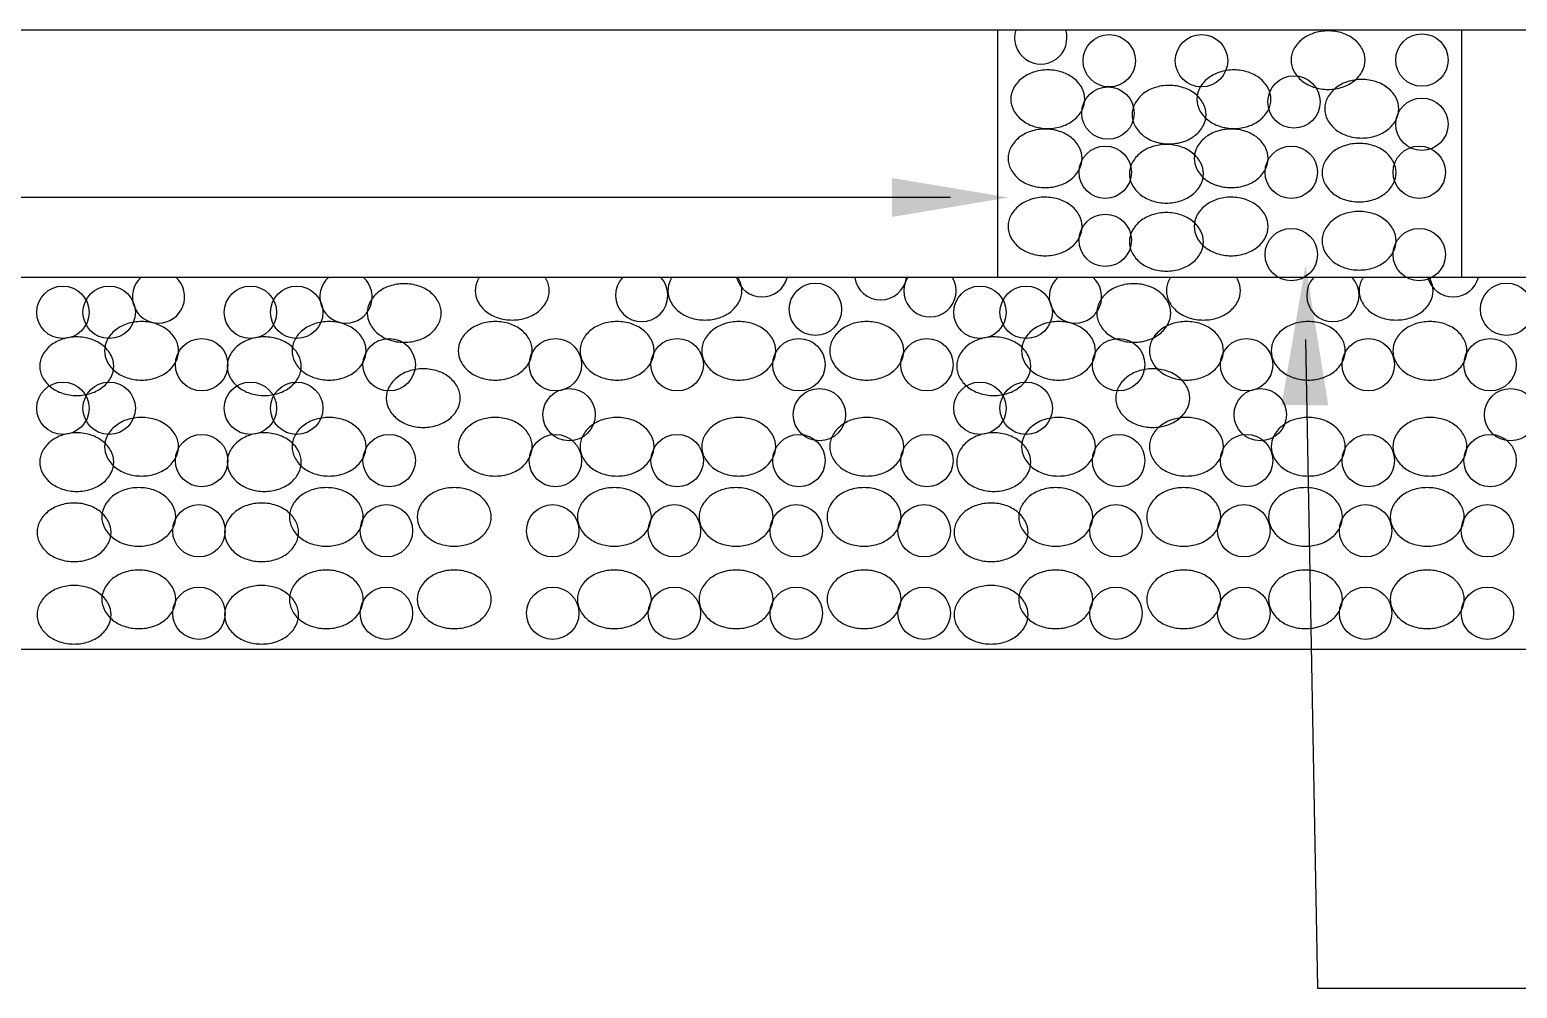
# Model space of a CAD drawing. Header units: millimetres. Extents: x 1822 to 2319, y 1244 to 1347.
# Drawn here: x 2316.334 to 2317.083, y 1343.823 to 1344.306 of the extents above; entities that cross this region are included whole.
import ezdxf

# ---------------------------------------------------------------- set-up
doc = ezdxf.new("R2010")
doc.units = ezdxf.units.MM
doc.layers.add('I-ARQ', color=8, linetype='Continuous')
doc.layers.add('I-NORMO_INST', color=4, linetype='Continuous')

msp = doc.modelspace()

# ---------------------------------------------------------------- linework, layer by layer
at = {"layer": 'I-ARQ'}
for p, q in [((2316.24318, 1344.30563), (2317.69283, 1344.30563)), ((2316.82104, 1344.30563), (2316.82104, 1344.18104)), ((2317.05464, 1344.18104), (2317.05464, 1344.30563)), ((2315.94418, 1344.18104), (2317.942, 1344.18104)), ((2315.94418, 1343.99386), (2317.942, 1343.99386))]:
    msp.add_line(p, q, dxfattribs=at)
for points in [[(2316.98737, 1344.30507, 0.079383), (2316.98007, 1344.3039, 0.088421), (2316.97421, 1344.30076, 0.105163), (2316.9701, 1344.29579, 0.1211), (2316.96876, 1344.29034, 0.1211), (2316.9701, 1344.28488, 0.105163), (2316.97421, 1344.27992, 0.088421), (2316.98007, 1344.27677, 0.079383), (2316.98737, 1344.2756, 0.079383), (2316.99467, 1344.27677, 0.088421), (2317.00053, 1344.27992, 0.105163), (2317.00464, 1344.28488, 0.1211), (2317.00598, 1344.29034, 0.1211), (2317.00464, 1344.29579, 0.105163), (2317.00053, 1344.30076, 0.088421), (2316.99467, 1344.3039, 0.079383)], [(2316.84634, 1344.28539, 0.079383), (2316.83903, 1344.28423, 0.088421), (2316.83318, 1344.28108, 0.105163), (2316.82906, 1344.27611, 0.1211), (2316.82772, 1344.27066, 0.1211), (2316.82906, 1344.2652, 0.105163), (2316.83318, 1344.26024, 0.088421), (2316.83903, 1344.25709, 0.079383), (2316.84634, 1344.25592, 0.079383), (2316.85364, 1344.25709, 0.088421), (2316.8595, 1344.26024, 0.105163), (2316.86361, 1344.2652, 0.1211), (2316.86495, 1344.27066, 0.1211), (2316.86361, 1344.27611, 0.105163), (2316.8595, 1344.28108, 0.088421), (2316.85364, 1344.28423, 0.079383)], [(2316.93995, 1344.28539, 0.079383), (2316.93264, 1344.28423, 0.088421), (2316.92678, 1344.28108, 0.105163), (2316.92267, 1344.27611, 0.1211), (2316.92133, 1344.27066, 0.1211), (2316.92267, 1344.2652, 0.105163), (2316.92678, 1344.26024, 0.088421), (2316.93264, 1344.25709, 0.079383), (2316.93995, 1344.25592, 0.079383), (2316.94725, 1344.25709, 0.088421), (2316.95311, 1344.26024, 0.105163), (2316.95722, 1344.2652, 0.1211), (2316.95856, 1344.27066, 0.1211), (2316.95722, 1344.27611, 0.105163), (2316.95311, 1344.28108, 0.088421), (2316.94725, 1344.28423, 0.079383)], [(2316.90737, 1344.27764, 0.079383), (2316.90007, 1344.27647, 0.088421), (2316.89421, 1344.27332, 0.105163), (2316.8901, 1344.26836, 0.1211), (2316.88876, 1344.2629, 0.1211), (2316.8901, 1344.25745, 0.105163), (2316.89421, 1344.25249, 0.088421), (2316.90007, 1344.24934, 0.079383), (2316.90737, 1344.24817, 0.079383), (2316.91468, 1344.24934, 0.088421), (2316.92053, 1344.25249, 0.105163), (2316.92464, 1344.25745, 0.1211), (2316.92599, 1344.2629, 0.1211), (2316.92464, 1344.26836, 0.105163), (2316.92053, 1344.27332, 0.088421), (2316.91468, 1344.27647, 0.079383)], [(2317.00432, 1344.2806, 0.079383), (2316.99701, 1344.27943, 0.088421), (2316.99115, 1344.27628, 0.105163), (2316.98704, 1344.27132, 0.1211), (2316.9857, 1344.26587, 0.1211), (2316.98704, 1344.26041, 0.105163), (2316.99115, 1344.25545, 0.088421), (2316.99701, 1344.2523, 0.079383), (2317.00432, 1344.25113, 0.079383), (2317.01162, 1344.2523, 0.088421), (2317.01748, 1344.25545, 0.105163), (2317.02159, 1344.26041, 0.1211), (2317.02293, 1344.26587, 0.1211), (2317.02159, 1344.27132, 0.105163), (2317.01748, 1344.27628, 0.088421), (2317.01162, 1344.27943, 0.079383)], [(2316.84498, 1344.25564, 0.079383), (2316.83767, 1344.25447, 0.088421), (2316.83182, 1344.25132, 0.105163), (2316.82771, 1344.24636, 0.1211), (2316.82636, 1344.2409, 0.1211), (2316.82771, 1344.23545, 0.105163), (2316.83182, 1344.23048, 0.088421), (2316.83767, 1344.22733, 0.079383), (2316.84498, 1344.22617, 0.079383), (2316.85228, 1344.22733, 0.088421), (2316.85814, 1344.23048, 0.105163), (2316.86225, 1344.23545, 0.1211), (2316.86359, 1344.2409, 0.1211), (2316.86225, 1344.24636, 0.105163), (2316.85814, 1344.25132, 0.088421), (2316.85228, 1344.25447, 0.079383)], [(2316.93859, 1344.25564, 0.079383), (2316.93128, 1344.25447, 0.088421), (2316.92542, 1344.25132, 0.105163), (2316.92131, 1344.24636, 0.1211), (2316.91997, 1344.2409, 0.1211), (2316.92131, 1344.23545, 0.105163), (2316.92542, 1344.23048, 0.088421), (2316.93128, 1344.22733, 0.079383), (2316.93859, 1344.22617, 0.079383), (2316.94589, 1344.22733, 0.088421), (2316.95175, 1344.23048, 0.105163), (2316.95586, 1344.23545, 0.1211), (2316.9572, 1344.2409, 0.1211), (2316.95586, 1344.24636, 0.105163), (2316.95175, 1344.25132, 0.088421), (2316.94589, 1344.25447, 0.079383)], [(2316.90601, 1344.24788, 0.079383), (2316.89871, 1344.24672, 0.088421), (2316.89285, 1344.24357, 0.105163), (2316.88874, 1344.2386, 0.1211), (2316.8874, 1344.23315, 0.1211), (2316.88874, 1344.22769, 0.105163), (2316.89285, 1344.22273, 0.088421), (2316.89871, 1344.21958, 0.079383), (2316.90601, 1344.21841, 0.079383), (2316.91332, 1344.21958, 0.088421), (2316.91917, 1344.22273, 0.105163), (2316.92329, 1344.22769, 0.1211), (2316.92463, 1344.23315, 0.1211), (2316.92329, 1344.2386, 0.105163), (2316.91917, 1344.24357, 0.088421), (2316.91332, 1344.24672, 0.079383)], [(2317.00296, 1344.24845, 0.079383), (2316.99565, 1344.24728, 0.088421), (2316.9898, 1344.24413, 0.105163), (2316.98568, 1344.23917, 0.1211), (2316.98434, 1344.23371, 0.1211), (2316.98568, 1344.22826, 0.105163), (2316.9898, 1344.22329, 0.088421), (2316.99565, 1344.22015, 0.079383), (2317.00296, 1344.21898, 0.079383), (2317.01026, 1344.22015, 0.088421), (2317.01612, 1344.22329, 0.105163), (2317.02023, 1344.22826, 0.1211), (2317.02157, 1344.23371, 0.1211), (2317.02023, 1344.23917, 0.105163), (2317.01612, 1344.24413, 0.088421), (2317.01026, 1344.24728, 0.079383)], [(2316.84498, 1344.22136, 0.079383), (2316.83767, 1344.22019, 0.088421), (2316.83182, 1344.21704, 0.105163), (2316.82771, 1344.21208, 0.1211), (2316.82636, 1344.20662, 0.1211), (2316.82771, 1344.20117, 0.105163), (2316.83182, 1344.1962, 0.088421), (2316.83767, 1344.19306, 0.079383), (2316.84498, 1344.19189, 0.079383), (2316.85228, 1344.19306, 0.088421), (2316.85814, 1344.1962, 0.105163), (2316.86225, 1344.20117, 0.1211), (2316.86359, 1344.20662, 0.1211), (2316.86225, 1344.21208, 0.105163), (2316.85814, 1344.21704, 0.088421), (2316.85228, 1344.22019, 0.079383)], [(2316.93859, 1344.22136, 0.079383), (2316.93128, 1344.22019, 0.088421), (2316.92542, 1344.21704, 0.105163), (2316.92131, 1344.21208, 0.1211), (2316.91997, 1344.20662, 0.1211), (2316.92131, 1344.20117, 0.105163), (2316.92542, 1344.1962, 0.088421), (2316.93128, 1344.19306, 0.079383), (2316.93859, 1344.19189, 0.079383), (2316.94589, 1344.19306, 0.088421), (2316.95175, 1344.1962, 0.105163), (2316.95586, 1344.20117, 0.1211), (2316.9572, 1344.20662, 0.1211), (2316.95586, 1344.21208, 0.105163), (2316.95175, 1344.21704, 0.088421), (2316.94589, 1344.22019, 0.079383)], [(2316.90601, 1344.21361, 0.079383), (2316.89871, 1344.21244, 0.088421), (2316.89285, 1344.20929, 0.105163), (2316.88874, 1344.20433, 0.1211), (2316.8874, 1344.19887, 0.1211), (2316.88874, 1344.19342, 0.105163), (2316.89285, 1344.18845, 0.088421), (2316.89871, 1344.1853, 0.079383), (2316.90601, 1344.18414, 0.079383), (2316.91332, 1344.1853, 0.088421), (2316.91917, 1344.18845, 0.105163), (2316.92329, 1344.19342, 0.1211), (2316.92463, 1344.19887, 0.1211), (2316.92329, 1344.20433, 0.105163), (2316.91917, 1344.20929, 0.088421), (2316.91332, 1344.21244, 0.079383)], [(2317.00296, 1344.21417, 0.079383), (2316.99565, 1344.21301, 0.088421), (2316.9898, 1344.20986, 0.105163), (2316.98568, 1344.20489, 0.1211), (2316.98434, 1344.19944, 0.1211), (2316.98568, 1344.19398, 0.105163), (2316.9898, 1344.18902, 0.088421), (2316.99565, 1344.18587, 0.079383), (2317.00296, 1344.1847, 0.079383), (2317.01026, 1344.18587, 0.088421), (2317.01612, 1344.18902, 0.105163), (2317.02023, 1344.19398, 0.1211), (2317.02157, 1344.19944, 0.1211), (2317.02023, 1344.20489, 0.105163), (2317.01612, 1344.20986, 0.088421), (2317.01026, 1344.21301, 0.079383)], [(2316.52252, 1344.17781, 0.079383), (2316.51521, 1344.17664, 0.088421), (2316.50935, 1344.17349, 0.105163), (2316.50524, 1344.16853, 0.1211), (2316.5039, 1344.16307, 0.1211), (2316.50524, 1344.15762, 0.105163), (2316.50935, 1344.15265, 0.088421), (2316.51521, 1344.1495, 0.079383), (2316.52252, 1344.14834, 0.079383), (2316.52982, 1344.1495, 0.088421), (2316.53568, 1344.15265, 0.105163), (2316.53979, 1344.15762, 0.1211), (2316.54113, 1344.16307, 0.1211), (2316.53979, 1344.16853, 0.105163), (2316.53568, 1344.17349, 0.088421), (2316.52982, 1344.17664, 0.079383)], [(2316.88955, 1344.17781, 0.079383), (2316.88225, 1344.17664, 0.088421), (2316.87639, 1344.17349, 0.105163), (2316.87228, 1344.16853, 0.1211), (2316.87094, 1344.16307, 0.1211), (2316.87228, 1344.15762, 0.105163), (2316.87639, 1344.15265, 0.088421), (2316.88225, 1344.1495, 0.079383), (2316.88955, 1344.14834, 0.079383), (2316.89685, 1344.1495, 0.088421), (2316.90271, 1344.15265, 0.105163), (2316.90682, 1344.15762, 0.1211), (2316.90816, 1344.16307, 0.1211), (2316.90682, 1344.16853, 0.105163), (2316.90271, 1344.17349, 0.088421), (2316.89685, 1344.17664, 0.079383)], [(2316.39032, 1344.15878, 0.079383), (2316.38302, 1344.15761, 0.088421), (2316.37716, 1344.15446, 0.105163), (2316.37305, 1344.1495, 0.1211), (2316.37171, 1344.14404, 0.1211), (2316.37305, 1344.13859, 0.105163), (2316.37716, 1344.13362, 0.088421), (2316.38302, 1344.13047, 0.079383), (2316.39032, 1344.1293, 0.079383), (2316.39763, 1344.13047, 0.088421), (2316.40349, 1344.13362, 0.105163), (2316.4076, 1344.13859, 0.1211), (2316.40894, 1344.14404, 0.1211), (2316.4076, 1344.1495, 0.105163), (2316.40349, 1344.15446, 0.088421), (2316.39763, 1344.15761, 0.079383)], [(2316.48467, 1344.15878, 0.079383), (2316.47737, 1344.15761, 0.088421), (2316.47151, 1344.15446, 0.105163), (2316.4674, 1344.1495, 0.1211), (2316.46606, 1344.14404, 0.1211), (2316.4674, 1344.13859, 0.105163), (2316.47151, 1344.13362, 0.088421), (2316.47737, 1344.13047, 0.079383), (2316.48467, 1344.1293, 0.079383), (2316.49197, 1344.13047, 0.088421), (2316.49783, 1344.13362, 0.105163), (2316.50194, 1344.13859, 0.1211), (2316.50328, 1344.14404, 0.1211), (2316.50194, 1344.1495, 0.105163), (2316.49783, 1344.15446, 0.088421), (2316.49197, 1344.15761, 0.079383)], [(2316.56831, 1344.15878, 0.079383), (2316.56101, 1344.15761, 0.088421), (2316.55515, 1344.15446, 0.105163), (2316.55104, 1344.1495, 0.1211), (2316.5497, 1344.14404, 0.1211), (2316.55104, 1344.13859, 0.105163), (2316.55515, 1344.13362, 0.088421), (2316.56101, 1344.13047, 0.079383), (2316.56831, 1344.1293, 0.079383), (2316.57562, 1344.13047, 0.088421), (2316.58148, 1344.13362, 0.105163), (2316.58559, 1344.13859, 0.1211), (2316.58693, 1344.14404, 0.1211), (2316.58559, 1344.1495, 0.105163), (2316.58148, 1344.15446, 0.088421), (2316.57562, 1344.15761, 0.079383)], [(2316.62958, 1344.15878, 0.079383), (2316.62228, 1344.15761, 0.088421), (2316.61642, 1344.15446, 0.105163), (2316.61231, 1344.1495, 0.1211), (2316.61097, 1344.14404, 0.1211), (2316.61231, 1344.13859, 0.105163), (2316.61642, 1344.13362, 0.088421), (2316.62228, 1344.13047, 0.079383), (2316.62958, 1344.1293, 0.079383), (2316.63689, 1344.13047, 0.088421), (2316.64274, 1344.13362, 0.105163), (2316.64686, 1344.13859, 0.1211), (2316.6482, 1344.14404, 0.1211), (2316.64686, 1344.1495, 0.105163), (2316.64274, 1344.15446, 0.088421), (2316.63689, 1344.15761, 0.079383)], [(2316.69085, 1344.15878, 0.079383), (2316.68355, 1344.15761, 0.088421), (2316.67769, 1344.15446, 0.105163), (2316.67358, 1344.1495, 0.1211), (2316.67224, 1344.14404, 0.1211), (2316.67358, 1344.13859, 0.105163), (2316.67769, 1344.13362, 0.088421), (2316.68355, 1344.13047, 0.079383), (2316.69085, 1344.1293, 0.079383), (2316.69816, 1344.13047, 0.088421), (2316.70401, 1344.13362, 0.105163), (2316.70812, 1344.13859, 0.1211), (2316.70946, 1344.14404, 0.1211), (2316.70812, 1344.1495, 0.105163), (2316.70401, 1344.15446, 0.088421), (2316.69816, 1344.15761, 0.079383)], [(2316.75522, 1344.15878, 0.079383), (2316.74792, 1344.15761, 0.088421), (2316.74206, 1344.15446, 0.105163), (2316.73795, 1344.1495, 0.1211), (2316.73661, 1344.14404, 0.1211), (2316.73795, 1344.13859, 0.105163), (2316.74206, 1344.13362, 0.088421), (2316.74792, 1344.13047, 0.079383), (2316.75522, 1344.1293, 0.079383), (2316.76253, 1344.13047, 0.088421), (2316.76838, 1344.13362, 0.105163), (2316.77249, 1344.13859, 0.1211), (2316.77384, 1344.14404, 0.1211), (2316.77249, 1344.1495, 0.105163), (2316.76838, 1344.15446, 0.088421), (2316.76253, 1344.15761, 0.079383)], [(2316.8517, 1344.15878, 0.079383), (2316.8444, 1344.15761, 0.088421), (2316.83854, 1344.15446, 0.105163), (2316.83443, 1344.1495, 0.1211), (2316.83309, 1344.14404, 0.1211), (2316.83443, 1344.13859, 0.105163), (2316.83854, 1344.13362, 0.088421), (2316.8444, 1344.13047, 0.079383), (2316.8517, 1344.1293, 0.079383), (2316.85901, 1344.13047, 0.088421), (2316.86486, 1344.13362, 0.105163), (2316.86898, 1344.13859, 0.1211), (2316.87032, 1344.14404, 0.1211), (2316.86898, 1344.1495, 0.105163), (2316.86486, 1344.15446, 0.088421), (2316.85901, 1344.15761, 0.079383)], [(2316.91607, 1344.15878, 0.079383), (2316.90877, 1344.15761, 0.088421), (2316.90291, 1344.15446, 0.105163), (2316.8988, 1344.1495, 0.1211), (2316.89746, 1344.14404, 0.1211), (2316.8988, 1344.13859, 0.105163), (2316.90291, 1344.13362, 0.088421), (2316.90877, 1344.13047, 0.079383), (2316.91607, 1344.1293, 0.079383), (2316.92338, 1344.13047, 0.088421), (2316.92924, 1344.13362, 0.105163), (2316.93335, 1344.13859, 0.1211), (2316.93469, 1344.14404, 0.1211), (2316.93335, 1344.1495, 0.105163), (2316.92924, 1344.15446, 0.088421), (2316.92338, 1344.15761, 0.079383)], [(2316.97734, 1344.15878, 0.079383), (2316.97004, 1344.15761, 0.088421), (2316.96418, 1344.15446, 0.105163), (2316.96007, 1344.1495, 0.1211), (2316.95873, 1344.14404, 0.1211), (2316.96007, 1344.13859, 0.105163), (2316.96418, 1344.13362, 0.088421), (2316.97004, 1344.13047, 0.079383), (2316.97734, 1344.1293, 0.079383), (2316.98465, 1344.13047, 0.088421), (2316.9905, 1344.13362, 0.105163), (2316.99462, 1344.13859, 0.1211), (2316.99596, 1344.14404, 0.1211), (2316.99462, 1344.1495, 0.105163), (2316.9905, 1344.15446, 0.088421), (2316.98465, 1344.15761, 0.079383)], [(2317.03861, 1344.15878, 0.079383), (2317.03131, 1344.15761, 0.088421), (2317.02545, 1344.15446, 0.105163), (2317.02134, 1344.1495, 0.1211), (2317.02, 1344.14404, 0.1211), (2317.02134, 1344.13859, 0.105163), (2317.02545, 1344.13362, 0.088421), (2317.03131, 1344.13047, 0.079383), (2317.03861, 1344.1293, 0.079383), (2317.04592, 1344.13047, 0.088421), (2317.05177, 1344.13362, 0.105163), (2317.05588, 1344.13859, 0.1211), (2317.05723, 1344.14404, 0.1211), (2317.05588, 1344.1495, 0.105163), (2317.05177, 1344.15446, 0.088421), (2317.04592, 1344.15761, 0.079383)], [(2316.35775, 1344.15102, 0.079383), (2316.35045, 1344.14986, 0.088421), (2316.34459, 1344.14671, 0.105163), (2316.34048, 1344.14174, 0.1211), (2316.33914, 1344.13629, 0.1211), (2316.34048, 1344.13083, 0.105163), (2316.34459, 1344.12587, 0.088421), (2316.35045, 1344.12272, 0.079383), (2316.35775, 1344.12155, 0.079383), (2316.36506, 1344.12272, 0.088421), (2316.37091, 1344.12587, 0.105163), (2316.37502, 1344.13083, 0.1211), (2316.37636, 1344.13629, 0.1211), (2316.37502, 1344.14174, 0.105163), (2316.37091, 1344.14671, 0.088421), (2316.36506, 1344.14986, 0.079383)], [(2316.4521, 1344.15102, 0.079383), (2316.44479, 1344.14986, 0.088421), (2316.43893, 1344.14671, 0.105163), (2316.43482, 1344.14174, 0.1211), (2316.43348, 1344.13629, 0.1211), (2316.43482, 1344.13083, 0.105163), (2316.43893, 1344.12587, 0.088421), (2316.44479, 1344.12272, 0.079383), (2316.4521, 1344.12155, 0.079383), (2316.4594, 1344.12272, 0.088421), (2316.46526, 1344.12587, 0.105163), (2316.46937, 1344.13083, 0.1211), (2316.47071, 1344.13629, 0.1211), (2316.46937, 1344.14174, 0.105163), (2316.46526, 1344.14671, 0.088421), (2316.4594, 1344.14986, 0.079383)], [(2316.81913, 1344.15102, 0.079383), (2316.81183, 1344.14986, 0.088421), (2316.80597, 1344.14671, 0.105163), (2316.80186, 1344.14174, 0.1211), (2316.80052, 1344.13629, 0.1211), (2316.80186, 1344.13083, 0.105163), (2316.80597, 1344.12587, 0.088421), (2316.81183, 1344.12272, 0.079383), (2316.81913, 1344.12155, 0.079383), (2316.82643, 1344.12272, 0.088421), (2316.83229, 1344.12587, 0.105163), (2316.8364, 1344.13083, 0.1211), (2316.83774, 1344.13629, 0.1211), (2316.8364, 1344.14174, 0.105163), (2316.83229, 1344.14671, 0.088421), (2316.82643, 1344.14986, 0.079383)], [(2316.53209, 1344.13499, 0.079383), (2316.52479, 1344.13382, 0.088421), (2316.51893, 1344.13067, 0.105163), (2316.51482, 1344.12571, 0.1211), (2316.51348, 1344.12025, 0.1211), (2316.51482, 1344.1148, 0.105163), (2316.51893, 1344.10983, 0.088421), (2316.52479, 1344.10668, 0.079383), (2316.53209, 1344.10551, 0.079383), (2316.5394, 1344.10668, 0.088421), (2316.54526, 1344.10983, 0.105163), (2316.54937, 1344.1148, 0.1211), (2316.55071, 1344.12025, 0.1211), (2316.54937, 1344.12571, 0.105163), (2316.54526, 1344.13067, 0.088421), (2316.5394, 1344.13382, 0.079383)], [(2316.89913, 1344.13499, 0.079383), (2316.89182, 1344.13382, 0.088421), (2316.88597, 1344.13067, 0.105163), (2316.88186, 1344.12571, 0.1211), (2316.88051, 1344.12025, 0.1211), (2316.88186, 1344.1148, 0.105163), (2316.88597, 1344.10983, 0.088421), (2316.89182, 1344.10668, 0.079383), (2316.89913, 1344.10551, 0.079383), (2316.90643, 1344.10668, 0.088421), (2316.91229, 1344.10983, 0.105163), (2316.9164, 1344.1148, 0.1211), (2316.91774, 1344.12025, 0.1211), (2316.9164, 1344.12571, 0.105163), (2316.91229, 1344.13067, 0.088421), (2316.90643, 1344.13382, 0.079383)], [(2316.39032, 1344.11052, 0.079383), (2316.38302, 1344.10935, 0.088421), (2316.37716, 1344.1062, 0.105163), (2316.37305, 1344.10124, 0.1211), (2316.37171, 1344.09578, 0.1211), (2316.37305, 1344.09033, 0.105163), (2316.37716, 1344.08536, 0.088421), (2316.38302, 1344.08221, 0.079383), (2316.39032, 1344.08104, 0.079383), (2316.39763, 1344.08221, 0.088421), (2316.40349, 1344.08536, 0.105163), (2316.4076, 1344.09033, 0.1211), (2316.40894, 1344.09578, 0.1211), (2316.4076, 1344.10124, 0.105163), (2316.40349, 1344.1062, 0.088421), (2316.39763, 1344.10935, 0.079383)], [(2316.48467, 1344.11052, 0.079383), (2316.47737, 1344.10935, 0.088421), (2316.47151, 1344.1062, 0.105163), (2316.4674, 1344.10124, 0.1211), (2316.46606, 1344.09578, 0.1211), (2316.4674, 1344.09033, 0.105163), (2316.47151, 1344.08536, 0.088421), (2316.47737, 1344.08221, 0.079383), (2316.48467, 1344.08104, 0.079383), (2316.49197, 1344.08221, 0.088421), (2316.49783, 1344.08536, 0.105163), (2316.50194, 1344.09033, 0.1211), (2316.50328, 1344.09578, 0.1211), (2316.50194, 1344.10124, 0.105163), (2316.49783, 1344.1062, 0.088421), (2316.49197, 1344.10935, 0.079383)], [(2316.56831, 1344.11052, 0.079383), (2316.56101, 1344.10935, 0.088421), (2316.55515, 1344.1062, 0.105163), (2316.55104, 1344.10124, 0.1211), (2316.5497, 1344.09578, 0.1211), (2316.55104, 1344.09033, 0.105163), (2316.55515, 1344.08536, 0.088421), (2316.56101, 1344.08221, 0.079383), (2316.56831, 1344.08104, 0.079383), (2316.57562, 1344.08221, 0.088421), (2316.58148, 1344.08536, 0.105163), (2316.58559, 1344.09033, 0.1211), (2316.58693, 1344.09578, 0.1211), (2316.58559, 1344.10124, 0.105163), (2316.58148, 1344.1062, 0.088421), (2316.57562, 1344.10935, 0.079383)], [(2316.62958, 1344.11052, 0.079383), (2316.62228, 1344.10935, 0.088421), (2316.61642, 1344.1062, 0.105163), (2316.61231, 1344.10124, 0.1211), (2316.61097, 1344.09578, 0.1211), (2316.61231, 1344.09033, 0.105163), (2316.61642, 1344.08536, 0.088421), (2316.62228, 1344.08221, 0.079383), (2316.62958, 1344.08104, 0.079383), (2316.63689, 1344.08221, 0.088421), (2316.64274, 1344.08536, 0.105163), (2316.64686, 1344.09033, 0.1211), (2316.6482, 1344.09578, 0.1211), (2316.64686, 1344.10124, 0.105163), (2316.64274, 1344.1062, 0.088421), (2316.63689, 1344.10935, 0.079383)], [(2316.69085, 1344.11052, 0.079383), (2316.68355, 1344.10935, 0.088421), (2316.67769, 1344.1062, 0.105163), (2316.67358, 1344.10124, 0.1211), (2316.67224, 1344.09578, 0.1211), (2316.67358, 1344.09033, 0.105163), (2316.67769, 1344.08536, 0.088421), (2316.68355, 1344.08221, 0.079383), (2316.69085, 1344.08104, 0.079383), (2316.69816, 1344.08221, 0.088421), (2316.70401, 1344.08536, 0.105163), (2316.70812, 1344.09033, 0.1211), (2316.70946, 1344.09578, 0.1211), (2316.70812, 1344.10124, 0.105163), (2316.70401, 1344.1062, 0.088421), (2316.69816, 1344.10935, 0.079383)], [(2316.75522, 1344.11052, 0.079383), (2316.74792, 1344.10935, 0.088421), (2316.74206, 1344.1062, 0.105163), (2316.73795, 1344.10124, 0.1211), (2316.73661, 1344.09578, 0.1211), (2316.73795, 1344.09033, 0.105163), (2316.74206, 1344.08536, 0.088421), (2316.74792, 1344.08221, 0.079383), (2316.75522, 1344.08104, 0.079383), (2316.76253, 1344.08221, 0.088421), (2316.76838, 1344.08536, 0.105163), (2316.77249, 1344.09033, 0.1211), (2316.77384, 1344.09578, 0.1211), (2316.77249, 1344.10124, 0.105163), (2316.76838, 1344.1062, 0.088421), (2316.76253, 1344.10935, 0.079383)], [(2316.8517, 1344.11052, 0.079383), (2316.8444, 1344.10935, 0.088421), (2316.83854, 1344.1062, 0.105163), (2316.83443, 1344.10124, 0.1211), (2316.83309, 1344.09578, 0.1211), (2316.83443, 1344.09033, 0.105163), (2316.83854, 1344.08536, 0.088421), (2316.8444, 1344.08221, 0.079383), (2316.8517, 1344.08104, 0.079383), (2316.85901, 1344.08221, 0.088421), (2316.86486, 1344.08536, 0.105163), (2316.86898, 1344.09033, 0.1211), (2316.87032, 1344.09578, 0.1211), (2316.86898, 1344.10124, 0.105163), (2316.86486, 1344.1062, 0.088421), (2316.85901, 1344.10935, 0.079383)], [(2316.91607, 1344.11052, 0.079383), (2316.90877, 1344.10935, 0.088421), (2316.90291, 1344.1062, 0.105163), (2316.8988, 1344.10124, 0.1211), (2316.89746, 1344.09578, 0.1211), (2316.8988, 1344.09033, 0.105163), (2316.90291, 1344.08536, 0.088421), (2316.90877, 1344.08221, 0.079383), (2316.91607, 1344.08104, 0.079383), (2316.92338, 1344.08221, 0.088421), (2316.92924, 1344.08536, 0.105163), (2316.93335, 1344.09033, 0.1211), (2316.93469, 1344.09578, 0.1211), (2316.93335, 1344.10124, 0.105163), (2316.92924, 1344.1062, 0.088421), (2316.92338, 1344.10935, 0.079383)], [(2316.97734, 1344.11052, 0.079383), (2316.97004, 1344.10935, 0.088421), (2316.96418, 1344.1062, 0.105163), (2316.96007, 1344.10124, 0.1211), (2316.95873, 1344.09578, 0.1211), (2316.96007, 1344.09033, 0.105163), (2316.96418, 1344.08536, 0.088421), (2316.97004, 1344.08221, 0.079383), (2316.97734, 1344.08104, 0.079383), (2316.98465, 1344.08221, 0.088421), (2316.9905, 1344.08536, 0.105163), (2316.99462, 1344.09033, 0.1211), (2316.99596, 1344.09578, 0.1211), (2316.99462, 1344.10124, 0.105163), (2316.9905, 1344.1062, 0.088421), (2316.98465, 1344.10935, 0.079383)], [(2317.03861, 1344.11052, 0.079383), (2317.03131, 1344.10935, 0.088421), (2317.02545, 1344.1062, 0.105163), (2317.02134, 1344.10124, 0.1211), (2317.02, 1344.09578, 0.1211), (2317.02134, 1344.09033, 0.105163), (2317.02545, 1344.08536, 0.088421), (2317.03131, 1344.08221, 0.079383), (2317.03861, 1344.08104, 0.079383), (2317.04592, 1344.08221, 0.088421), (2317.05177, 1344.08536, 0.105163), (2317.05588, 1344.09033, 0.1211), (2317.05723, 1344.09578, 0.1211), (2317.05588, 1344.10124, 0.105163), (2317.05177, 1344.1062, 0.088421), (2317.04592, 1344.10935, 0.079383)], [(2316.35775, 1344.10276, 0.079383), (2316.35045, 1344.1016, 0.088421), (2316.34459, 1344.09845, 0.105163), (2316.34048, 1344.09348, 0.1211), (2316.33914, 1344.08803, 0.1211), (2316.34048, 1344.08257, 0.105163), (2316.34459, 1344.07761, 0.088421), (2316.35045, 1344.07446, 0.079383), (2316.35775, 1344.07329, 0.079383), (2316.36506, 1344.07446, 0.088421), (2316.37091, 1344.07761, 0.105163), (2316.37502, 1344.08257, 0.1211), (2316.37636, 1344.08803, 0.1211), (2316.37502, 1344.09348, 0.105163), (2316.37091, 1344.09845, 0.088421), (2316.36506, 1344.1016, 0.079383)], [(2316.4521, 1344.10276, 0.079383), (2316.44479, 1344.1016, 0.088421), (2316.43893, 1344.09845, 0.105163), (2316.43482, 1344.09348, 0.1211), (2316.43348, 1344.08803, 0.1211), (2316.43482, 1344.08257, 0.105163), (2316.43893, 1344.07761, 0.088421), (2316.44479, 1344.07446, 0.079383), (2316.4521, 1344.07329, 0.079383), (2316.4594, 1344.07446, 0.088421), (2316.46526, 1344.07761, 0.105163), (2316.46937, 1344.08257, 0.1211), (2316.47071, 1344.08803, 0.1211), (2316.46937, 1344.09348, 0.105163), (2316.46526, 1344.09845, 0.088421), (2316.4594, 1344.1016, 0.079383)], [(2316.81913, 1344.10276, 0.079383), (2316.81183, 1344.1016, 0.088421), (2316.80597, 1344.09845, 0.105163), (2316.80186, 1344.09348, 0.1211), (2316.80052, 1344.08803, 0.1211), (2316.80186, 1344.08257, 0.105163), (2316.80597, 1344.07761, 0.088421), (2316.81183, 1344.07446, 0.079383), (2316.81913, 1344.07329, 0.079383), (2316.82643, 1344.07446, 0.088421), (2316.83229, 1344.07761, 0.105163), (2316.8364, 1344.08257, 0.1211), (2316.83774, 1344.08803, 0.1211), (2316.8364, 1344.09348, 0.105163), (2316.83229, 1344.09845, 0.088421), (2316.82643, 1344.1016, 0.079383)], [(2316.38897, 1344.07517, 0.079383), (2316.38166, 1344.074, 0.088421), (2316.3758, 1344.07085, 0.105163), (2316.37169, 1344.06589, 0.1211), (2316.37035, 1344.06043, 0.1211), (2316.37169, 1344.05498, 0.105163), (2316.3758, 1344.05002, 0.088421), (2316.38166, 1344.04687, 0.079383), (2316.38897, 1344.0457, 0.079383), (2316.39627, 1344.04687, 0.088421), (2316.40213, 1344.05002, 0.105163), (2316.40624, 1344.05498, 0.1211), (2316.40758, 1344.06043, 0.1211), (2316.40624, 1344.06589, 0.105163), (2316.40213, 1344.07085, 0.088421), (2316.39627, 1344.074, 0.079383)], [(2316.48331, 1344.07517, 0.079383), (2316.47601, 1344.074, 0.088421), (2316.47015, 1344.07085, 0.105163), (2316.46604, 1344.06589, 0.1211), (2316.4647, 1344.06043, 0.1211), (2316.46604, 1344.05498, 0.105163), (2316.47015, 1344.05002, 0.088421), (2316.47601, 1344.04687, 0.079383), (2316.48331, 1344.0457, 0.079383), (2316.49061, 1344.04687, 0.088421), (2316.49647, 1344.05002, 0.105163), (2316.50058, 1344.05498, 0.1211), (2316.50192, 1344.06043, 0.1211), (2316.50058, 1344.06589, 0.105163), (2316.49647, 1344.07085, 0.088421), (2316.49061, 1344.074, 0.079383)], [(2316.54768, 1344.07517, 0.079383), (2316.54038, 1344.074, 0.088421), (2316.53452, 1344.07085, 0.105163), (2316.53041, 1344.06589, 0.1211), (2316.52907, 1344.06043, 0.1211), (2316.53041, 1344.05498, 0.105163), (2316.53452, 1344.05002, 0.088421), (2316.54038, 1344.04687, 0.079383), (2316.54768, 1344.0457, 0.079383), (2316.55499, 1344.04687, 0.088421), (2316.56084, 1344.05002, 0.105163), (2316.56495, 1344.05498, 0.1211), (2316.56629, 1344.06043, 0.1211), (2316.56495, 1344.06589, 0.105163), (2316.56084, 1344.07085, 0.088421), (2316.55499, 1344.074, 0.079383)], [(2316.62822, 1344.07517, 0.079383), (2316.62092, 1344.074, 0.088421), (2316.61506, 1344.07085, 0.105163), (2316.61095, 1344.06589, 0.1211), (2316.60961, 1344.06043, 0.1211), (2316.61095, 1344.05498, 0.105163), (2316.61506, 1344.05002, 0.088421), (2316.62092, 1344.04687, 0.079383), (2316.62822, 1344.0457, 0.079383), (2316.63553, 1344.04687, 0.088421), (2316.64139, 1344.05002, 0.105163), (2316.6455, 1344.05498, 0.1211), (2316.64684, 1344.06043, 0.1211), (2316.6455, 1344.06589, 0.105163), (2316.64139, 1344.07085, 0.088421), (2316.63553, 1344.074, 0.079383)], [(2316.68949, 1344.07517, 0.079383), (2316.68219, 1344.074, 0.088421), (2316.67633, 1344.07085, 0.105163), (2316.67222, 1344.06589, 0.1211), (2316.67088, 1344.06043, 0.1211), (2316.67222, 1344.05498, 0.105163), (2316.67633, 1344.05002, 0.088421), (2316.68219, 1344.04687, 0.079383), (2316.68949, 1344.0457, 0.079383), (2316.6968, 1344.04687, 0.088421), (2316.70265, 1344.05002, 0.105163), (2316.70676, 1344.05498, 0.1211), (2316.70811, 1344.06043, 0.1211), (2316.70676, 1344.06589, 0.105163), (2316.70265, 1344.07085, 0.088421), (2316.6968, 1344.074, 0.079383)], [(2316.75386, 1344.07517, 0.079383), (2316.74656, 1344.074, 0.088421), (2316.7407, 1344.07085, 0.105163), (2316.73659, 1344.06589, 0.1211), (2316.73525, 1344.06043, 0.1211), (2316.73659, 1344.05498, 0.105163), (2316.7407, 1344.05002, 0.088421), (2316.74656, 1344.04687, 0.079383), (2316.75386, 1344.0457, 0.079383), (2316.76117, 1344.04687, 0.088421), (2316.76702, 1344.05002, 0.105163), (2316.77114, 1344.05498, 0.1211), (2316.77248, 1344.06043, 0.1211), (2316.77114, 1344.06589, 0.105163), (2316.76702, 1344.07085, 0.088421), (2316.76117, 1344.074, 0.079383)], [(2316.85034, 1344.07517, 0.079383), (2316.84304, 1344.074, 0.088421), (2316.83718, 1344.07085, 0.105163), (2316.83307, 1344.06589, 0.1211), (2316.83173, 1344.06043, 0.1211), (2316.83307, 1344.05498, 0.105163), (2316.83718, 1344.05002, 0.088421), (2316.84304, 1344.04687, 0.079383), (2316.85034, 1344.0457, 0.079383), (2316.85765, 1344.04687, 0.088421), (2316.86351, 1344.05002, 0.105163), (2316.86762, 1344.05498, 0.1211), (2316.86896, 1344.06043, 0.1211), (2316.86762, 1344.06589, 0.105163), (2316.86351, 1344.07085, 0.088421), (2316.85765, 1344.074, 0.079383)], [(2316.91472, 1344.07517, 0.079383), (2316.90741, 1344.074, 0.088421), (2316.90155, 1344.07085, 0.105163), (2316.89744, 1344.06589, 0.1211), (2316.8961, 1344.06043, 0.1211), (2316.89744, 1344.05498, 0.105163), (2316.90155, 1344.05002, 0.088421), (2316.90741, 1344.04687, 0.079383), (2316.91472, 1344.0457, 0.079383), (2316.92202, 1344.04687, 0.088421), (2316.92788, 1344.05002, 0.105163), (2316.93199, 1344.05498, 0.1211), (2316.93333, 1344.06043, 0.1211), (2316.93199, 1344.06589, 0.105163), (2316.92788, 1344.07085, 0.088421), (2316.92202, 1344.074, 0.079383)], [(2316.97598, 1344.07517, 0.079383), (2316.96868, 1344.074, 0.088421), (2316.96282, 1344.07085, 0.105163), (2316.95871, 1344.06589, 0.1211), (2316.95737, 1344.06043, 0.1211), (2316.95871, 1344.05498, 0.105163), (2316.96282, 1344.05002, 0.088421), (2316.96868, 1344.04687, 0.079383), (2316.97598, 1344.0457, 0.079383), (2316.98329, 1344.04687, 0.088421), (2316.98915, 1344.05002, 0.105163), (2316.99326, 1344.05498, 0.1211), (2316.9946, 1344.06043, 0.1211), (2316.99326, 1344.06589, 0.105163), (2316.98915, 1344.07085, 0.088421), (2316.98329, 1344.074, 0.079383)], [(2317.03725, 1344.07517, 0.079383), (2317.02995, 1344.074, 0.088421), (2317.02409, 1344.07085, 0.105163), (2317.01998, 1344.06589, 0.1211), (2317.01864, 1344.06043, 0.1211), (2317.01998, 1344.05498, 0.105163), (2317.02409, 1344.05002, 0.088421), (2317.02995, 1344.04687, 0.079383), (2317.03725, 1344.0457, 0.079383), (2317.04456, 1344.04687, 0.088421), (2317.05041, 1344.05002, 0.105163), (2317.05453, 1344.05498, 0.1211), (2317.05587, 1344.06043, 0.1211), (2317.05453, 1344.06589, 0.105163), (2317.05041, 1344.07085, 0.088421), (2317.04456, 1344.074, 0.079383)], [(2316.35639, 1344.06742, 0.079383), (2316.34909, 1344.06625, 0.088421), (2316.34323, 1344.0631, 0.105163), (2316.33912, 1344.05814, 0.1211), (2316.33778, 1344.05268, 0.1211), (2316.33912, 1344.04723, 0.105163), (2316.34323, 1344.04226, 0.088421), (2316.34909, 1344.03911, 0.079383), (2316.35639, 1344.03795, 0.079383), (2316.3637, 1344.03911, 0.088421), (2316.36955, 1344.04226, 0.105163), (2316.37366, 1344.04723, 0.1211), (2316.37501, 1344.05268, 0.1211), (2316.37366, 1344.05814, 0.105163), (2316.36955, 1344.0631, 0.088421), (2316.3637, 1344.06625, 0.079383)], [(2316.45074, 1344.06742, 0.079383), (2316.44343, 1344.06625, 0.088421), (2316.43758, 1344.0631, 0.105163), (2316.43346, 1344.05814, 0.1211), (2316.43212, 1344.05268, 0.1211), (2316.43346, 1344.04723, 0.105163), (2316.43758, 1344.04226, 0.088421), (2316.44343, 1344.03911, 0.079383), (2316.45074, 1344.03795, 0.079383), (2316.45804, 1344.03911, 0.088421), (2316.4639, 1344.04226, 0.105163), (2316.46801, 1344.04723, 0.1211), (2316.46935, 1344.05268, 0.1211), (2316.46801, 1344.05814, 0.105163), (2316.4639, 1344.0631, 0.088421), (2316.45804, 1344.06625, 0.079383)], [(2316.81777, 1344.06742, 0.079383), (2316.81047, 1344.06625, 0.088421), (2316.80461, 1344.0631, 0.105163), (2316.8005, 1344.05814, 0.1211), (2316.79916, 1344.05268, 0.1211), (2316.8005, 1344.04723, 0.105163), (2316.80461, 1344.04226, 0.088421), (2316.81047, 1344.03911, 0.079383), (2316.81777, 1344.03795, 0.079383), (2316.82507, 1344.03911, 0.088421), (2316.83093, 1344.04226, 0.105163), (2316.83504, 1344.04723, 0.1211), (2316.83638, 1344.05268, 0.1211), (2316.83504, 1344.05814, 0.105163), (2316.83093, 1344.0631, 0.088421), (2316.82507, 1344.06625, 0.079383)], [(2316.38897, 1344.03371, 0.079383), (2316.38166, 1344.03254, 0.088421), (2316.3758, 1344.02939, 0.105163), (2316.37169, 1344.02443, 0.1211), (2316.37035, 1344.01897, 0.1211), (2316.37169, 1344.01352, 0.105163), (2316.3758, 1344.00855, 0.088421), (2316.38166, 1344.0054, 0.079383), (2316.38897, 1344.00424, 0.079383), (2316.39627, 1344.0054, 0.088421), (2316.40213, 1344.00855, 0.105163), (2316.40624, 1344.01352, 0.1211), (2316.40758, 1344.01897, 0.1211), (2316.40624, 1344.02443, 0.105163), (2316.40213, 1344.02939, 0.088421), (2316.39627, 1344.03254, 0.079383)], [(2316.48331, 1344.03371, 0.079383), (2316.47601, 1344.03254, 0.088421), (2316.47015, 1344.02939, 0.105163), (2316.46604, 1344.02443, 0.1211), (2316.4647, 1344.01897, 0.1211), (2316.46604, 1344.01352, 0.105163), (2316.47015, 1344.00855, 0.088421), (2316.47601, 1344.0054, 0.079383), (2316.48331, 1344.00424, 0.079383), (2316.49061, 1344.0054, 0.088421), (2316.49647, 1344.00855, 0.105163), (2316.50058, 1344.01352, 0.1211), (2316.50192, 1344.01897, 0.1211), (2316.50058, 1344.02443, 0.105163), (2316.49647, 1344.02939, 0.088421), (2316.49061, 1344.03254, 0.079383)], [(2316.54768, 1344.03371, 0.079383), (2316.54038, 1344.03254, 0.088421), (2316.53452, 1344.02939, 0.105163), (2316.53041, 1344.02443, 0.1211), (2316.52907, 1344.01897, 0.1211), (2316.53041, 1344.01352, 0.105163), (2316.53452, 1344.00855, 0.088421), (2316.54038, 1344.0054, 0.079383), (2316.54768, 1344.00424, 0.079383), (2316.55499, 1344.0054, 0.088421), (2316.56084, 1344.00855, 0.105163), (2316.56495, 1344.01352, 0.1211), (2316.56629, 1344.01897, 0.1211), (2316.56495, 1344.02443, 0.105163), (2316.56084, 1344.02939, 0.088421), (2316.55499, 1344.03254, 0.079383)], [(2316.62822, 1344.03371, 0.079383), (2316.62092, 1344.03254, 0.088421), (2316.61506, 1344.02939, 0.105163), (2316.61095, 1344.02443, 0.1211), (2316.60961, 1344.01897, 0.1211), (2316.61095, 1344.01352, 0.105163), (2316.61506, 1344.00855, 0.088421), (2316.62092, 1344.0054, 0.079383), (2316.62822, 1344.00424, 0.079383), (2316.63553, 1344.0054, 0.088421), (2316.64139, 1344.00855, 0.105163), (2316.6455, 1344.01352, 0.1211), (2316.64684, 1344.01897, 0.1211), (2316.6455, 1344.02443, 0.105163), (2316.64139, 1344.02939, 0.088421), (2316.63553, 1344.03254, 0.079383)], [(2316.68949, 1344.03371, 0.079383), (2316.68219, 1344.03254, 0.088421), (2316.67633, 1344.02939, 0.105163), (2316.67222, 1344.02443, 0.1211), (2316.67088, 1344.01897, 0.1211), (2316.67222, 1344.01352, 0.105163), (2316.67633, 1344.00855, 0.088421), (2316.68219, 1344.0054, 0.079383), (2316.68949, 1344.00424, 0.079383), (2316.6968, 1344.0054, 0.088421), (2316.70265, 1344.00855, 0.105163), (2316.70676, 1344.01352, 0.1211), (2316.70811, 1344.01897, 0.1211), (2316.70676, 1344.02443, 0.105163), (2316.70265, 1344.02939, 0.088421), (2316.6968, 1344.03254, 0.079383)], [(2316.75386, 1344.03371, 0.079383), (2316.74656, 1344.03254, 0.088421), (2316.7407, 1344.02939, 0.105163), (2316.73659, 1344.02443, 0.1211), (2316.73525, 1344.01897, 0.1211), (2316.73659, 1344.01352, 0.105163), (2316.7407, 1344.00855, 0.088421), (2316.74656, 1344.0054, 0.079383), (2316.75386, 1344.00424, 0.079383), (2316.76117, 1344.0054, 0.088421), (2316.76702, 1344.00855, 0.105163), (2316.77114, 1344.01352, 0.1211), (2316.77248, 1344.01897, 0.1211), (2316.77114, 1344.02443, 0.105163), (2316.76702, 1344.02939, 0.088421), (2316.76117, 1344.03254, 0.079383)], [(2316.85034, 1344.03371, 0.079383), (2316.84304, 1344.03254, 0.088421), (2316.83718, 1344.02939, 0.105163), (2316.83307, 1344.02443, 0.1211), (2316.83173, 1344.01897, 0.1211), (2316.83307, 1344.01352, 0.105163), (2316.83718, 1344.00855, 0.088421), (2316.84304, 1344.0054, 0.079383), (2316.85034, 1344.00424, 0.079383), (2316.85765, 1344.0054, 0.088421), (2316.86351, 1344.00855, 0.105163), (2316.86762, 1344.01352, 0.1211), (2316.86896, 1344.01897, 0.1211), (2316.86762, 1344.02443, 0.105163), (2316.86351, 1344.02939, 0.088421), (2316.85765, 1344.03254, 0.079383)], [(2316.91472, 1344.03371, 0.079383), (2316.90741, 1344.03254, 0.088421), (2316.90155, 1344.02939, 0.105163), (2316.89744, 1344.02443, 0.1211), (2316.8961, 1344.01897, 0.1211), (2316.89744, 1344.01352, 0.105163), (2316.90155, 1344.00855, 0.088421), (2316.90741, 1344.0054, 0.079383), (2316.91472, 1344.00424, 0.079383), (2316.92202, 1344.0054, 0.088421), (2316.92788, 1344.00855, 0.105163), (2316.93199, 1344.01352, 0.1211), (2316.93333, 1344.01897, 0.1211), (2316.93199, 1344.02443, 0.105163), (2316.92788, 1344.02939, 0.088421), (2316.92202, 1344.03254, 0.079383)], [(2316.97598, 1344.03371, 0.079383), (2316.96868, 1344.03254, 0.088421), (2316.96282, 1344.02939, 0.105163), (2316.95871, 1344.02443, 0.1211), (2316.95737, 1344.01897, 0.1211), (2316.95871, 1344.01352, 0.105163), (2316.96282, 1344.00855, 0.088421), (2316.96868, 1344.0054, 0.079383), (2316.97598, 1344.00424, 0.079383), (2316.98329, 1344.0054, 0.088421), (2316.98915, 1344.00855, 0.105163), (2316.99326, 1344.01352, 0.1211), (2316.9946, 1344.01897, 0.1211), (2316.99326, 1344.02443, 0.105163), (2316.98915, 1344.02939, 0.088421), (2316.98329, 1344.03254, 0.079383)], [(2317.03725, 1344.03371, 0.079383), (2317.02995, 1344.03254, 0.088421), (2317.02409, 1344.02939, 0.105163), (2317.01998, 1344.02443, 0.1211), (2317.01864, 1344.01897, 0.1211), (2317.01998, 1344.01352, 0.105163), (2317.02409, 1344.00855, 0.088421), (2317.02995, 1344.0054, 0.079383), (2317.03725, 1344.00424, 0.079383), (2317.04456, 1344.0054, 0.088421), (2317.05041, 1344.00855, 0.105163), (2317.05453, 1344.01352, 0.1211), (2317.05587, 1344.01897, 0.1211), (2317.05453, 1344.02443, 0.105163), (2317.05041, 1344.02939, 0.088421), (2317.04456, 1344.03254, 0.079383)], [(2316.35639, 1344.02596, 0.079383), (2316.34909, 1344.02479, 0.088421), (2316.34323, 1344.02164, 0.105163), (2316.33912, 1344.01667, 0.1211), (2316.33778, 1344.01122, 0.1211), (2316.33912, 1344.00576, 0.105163), (2316.34323, 1344.0008, 0.088421), (2316.34909, 1343.99765, 0.079383), (2316.35639, 1343.99648, 0.079383), (2316.3637, 1343.99765, 0.088421), (2316.36955, 1344.0008, 0.105163), (2316.37366, 1344.00576, 0.1211), (2316.37501, 1344.01122, 0.1211), (2316.37366, 1344.01667, 0.105163), (2316.36955, 1344.02164, 0.088421), (2316.3637, 1344.02479, 0.079383)], [(2316.45074, 1344.02596, 0.079383), (2316.44343, 1344.02479, 0.088421), (2316.43758, 1344.02164, 0.105163), (2316.43346, 1344.01667, 0.1211), (2316.43212, 1344.01122, 0.1211), (2316.43346, 1344.00576, 0.105163), (2316.43758, 1344.0008, 0.088421), (2316.44343, 1343.99765, 0.079383), (2316.45074, 1343.99648, 0.079383), (2316.45804, 1343.99765, 0.088421), (2316.4639, 1344.0008, 0.105163), (2316.46801, 1344.00576, 0.1211), (2316.46935, 1344.01122, 0.1211), (2316.46801, 1344.01667, 0.105163), (2316.4639, 1344.02164, 0.088421), (2316.45804, 1344.02479, 0.079383)], [(2316.81777, 1344.02596, 0.079383), (2316.81047, 1344.02479, 0.088421), (2316.80461, 1344.02164, 0.105163), (2316.8005, 1344.01667, 0.1211), (2316.79916, 1344.01122, 0.1211), (2316.8005, 1344.00576, 0.105163), (2316.80461, 1344.0008, 0.088421), (2316.81047, 1343.99765, 0.079383), (2316.81777, 1343.99648, 0.079383), (2316.82507, 1343.99765, 0.088421), (2316.83093, 1344.0008, 0.105163), (2316.83504, 1344.00576, 0.1211), (2316.83638, 1344.01122, 0.1211), (2316.83504, 1344.01667, 0.105163), (2316.83093, 1344.02164, 0.088421), (2316.82507, 1344.02479, 0.079383)]]:
    msp.add_lwpolyline(points, format="xyb", close=True, dxfattribs=at)
for points in [[(2316.56028, 1344.18094, 0.022715), (2316.55957, 1344.17973, 0.1211), (2316.55823, 1344.17427, 0.1211), (2316.55957, 1344.16882, 0.105163), (2316.56368, 1344.16385, 0.088421), (2316.56954, 1344.1607, 0.079383), (2316.57685, 1344.15954, 0.079383), (2316.58415, 1344.1607, 0.088421), (2316.59001, 1344.16385, 0.105163), (2316.59412, 1344.16882, 0.1211), (2316.59546, 1344.17427, 0.1211), (2316.59412, 1344.17973, 0.022715), (2316.59341, 1344.18094, 0.088421)], [(2316.65722, 1344.18094, 0.022715), (2316.65652, 1344.17973, 0.1211), (2316.65518, 1344.17427, 0.1211), (2316.65652, 1344.16882, 0.105163), (2316.66063, 1344.16385, 0.088421), (2316.66649, 1344.1607, 0.079383), (2316.67379, 1344.15954, 0.079383), (2316.68109, 1344.1607, 0.088421), (2316.68695, 1344.16385, 0.105163), (2316.69106, 1344.16882, 0.1211), (2316.6924, 1344.17427, 0.1211), (2316.69106, 1344.17973, 0.022715), (2316.69035, 1344.18094, 0.088421)], [(2316.90804, 1344.18094, 0.022715), (2316.90733, 1344.17973, 0.1211), (2316.90599, 1344.17427, 0.1211), (2316.90733, 1344.16882, 0.105163), (2316.91144, 1344.16385, 0.088421), (2316.9173, 1344.1607, 0.079383), (2316.92461, 1344.15954, 0.079383), (2316.93191, 1344.1607, 0.088421), (2316.93777, 1344.16385, 0.105163), (2316.94188, 1344.16882, 0.1211), (2316.94322, 1344.17427, 0.1211), (2316.94188, 1344.17973, 0.022715), (2316.94117, 1344.18094, 0.088421)], [(2317.00499, 1344.18094, 0.022715), (2317.00428, 1344.17973, 0.1211), (2317.00294, 1344.17427, 0.1211), (2317.00428, 1344.16882, 0.105163), (2317.00839, 1344.16385, 0.088421), (2317.01425, 1344.1607, 0.079383), (2317.02155, 1344.15954, 0.079383), (2317.02885, 1344.1607, 0.088421), (2317.03471, 1344.16385, 0.105163), (2317.03882, 1344.16882, 0.1211), (2317.04016, 1344.17427, 0.1211), (2317.03882, 1344.17973, 0.022715), (2317.03811, 1344.18094, 0.088421)]]:
    msp.add_lwpolyline(points, format="xyb", dxfattribs=at)
for centre in [(2316.87723, 1344.29003), (2316.92367, 1344.29003), (2317.03457, 1344.29038), (2316.87659, 1344.26368), (2316.9702, 1344.26927), (2317.03457, 1344.25809), (2316.87523, 1344.23392), (2316.96884, 1344.23392), (2317.03321, 1344.23392), (2316.87523, 1344.19965), (2316.96884, 1344.19246), (2317.03321, 1344.19246), (2316.35078, 1344.16342), (2316.37405, 1344.16342), (2316.44513, 1344.16342), (2316.46839, 1344.16342), (2316.72939, 1344.16493), (2316.81216, 1344.16342), (2316.83543, 1344.16342), (2317.07715, 1344.16493), (2316.42058, 1344.13706), (2316.51492, 1344.13706), (2316.59857, 1344.13706), (2316.65984, 1344.13706), (2316.72111, 1344.13706), (2316.78548, 1344.13706), (2316.88196, 1344.13706), (2316.94633, 1344.13706), (2317.0076, 1344.13706), (2317.06887, 1344.13706), (2316.35078, 1344.11516), (2316.37405, 1344.11516), (2316.44513, 1344.11516), (2316.46839, 1344.11516), (2316.81216, 1344.11516), (2316.83543, 1344.11516), (2316.60548, 1344.11191), (2316.73143, 1344.11191), (2316.95325, 1344.11191), (2317.07919, 1344.11191), (2316.42058, 1344.0888), (2316.51492, 1344.0888), (2316.59857, 1344.0888), (2316.65984, 1344.0888), (2316.72111, 1344.0888), (2316.78548, 1344.0888), (2316.88196, 1344.0888), (2316.94633, 1344.0888), (2317.0076, 1344.0888), (2317.06887, 1344.0888), (2316.41922, 1344.05346), (2316.51357, 1344.05346), (2316.59721, 1344.05346), (2316.65848, 1344.05346), (2316.71975, 1344.05346), (2316.78412, 1344.05346), (2316.8806, 1344.05346), (2316.94497, 1344.05346), (2317.00624, 1344.05346), (2317.06751, 1344.05346), (2316.41922, 1344.01199), (2316.51357, 1344.01199), (2316.59721, 1344.01199), (2316.65848, 1344.01199), (2316.71975, 1344.01199), (2316.78412, 1344.01199), (2316.8806, 1344.01199), (2316.94497, 1344.01199), (2317.00624, 1344.01199), (2317.06751, 1344.01199)]:
    msp.add_circle(centre, 0.01318, dxfattribs=at)
for centre, start, end in [((2316.8428, 1344.30156), 162.00933, 17.99067), ((2316.39886, 1344.17117), 132.15888, 47.84112), ((2316.49321, 1344.17117), 132.15888, 47.84112), ((2316.642, 1344.17194), 136.96199, 43.03801), ((2316.70249, 1344.18435), 194.96639, 345.03361), ((2316.76221, 1344.1828), 188.08634, 351.91366), ((2316.78703, 1344.17427), 149.59606, 30.40394), ((2316.86024, 1344.17117), 132.15888, 47.84112), ((2316.98976, 1344.17194), 136.96199, 43.03801), ((2317.05025, 1344.18435), 194.96639, 345.03361)]:
    msp.add_arc(centre, 0.01318, start, end, dxfattribs=at)
at = {"layer": 'I-NORMO_INST'}
for p, q in [((2316.79731, 1344.22121), (2315.24193, 1344.22121)), ((2316.97603, 1344.14969), (2316.98197, 1343.82323)), ((2316.98197, 1343.82323), (2317.56214, 1343.82323))]:
    msp.add_line(p, q, dxfattribs=at)
for points in [[(2316.76788, 1344.23102), (2316.76788, 1344.2114), (2316.82674, 1344.22121)], [(2316.96391, 1344.11675), (2316.98745, 1344.11663), (2316.97603, 1344.18731)]]:
    msp.add_solid(points, dxfattribs=at)

doc.saveas('drawing.dxf')
